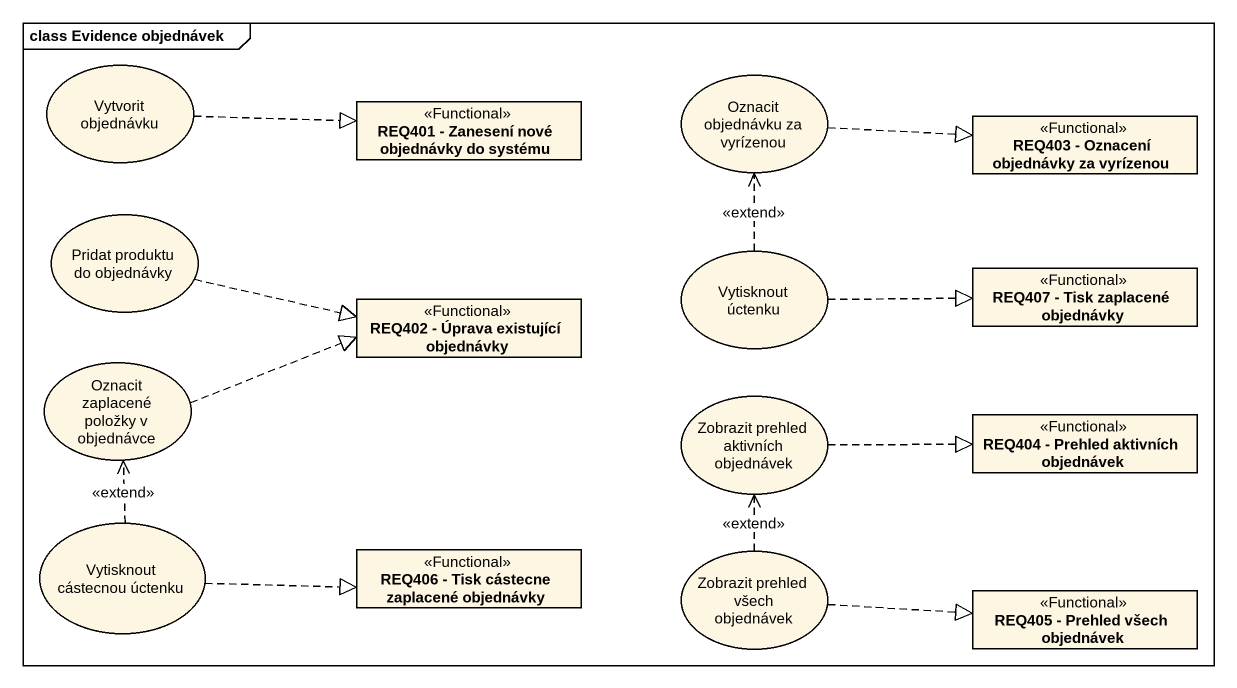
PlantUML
@startuml
mainframe class Evidence objednávek
allowmixing
hide circle
hide empty members
usecase "Vytvorit objednávku" as Vytvorit_objednávku
usecase "Oznacit objednávku za vyrízenou" as Oznacit_objednávku_za
class "REQ401 - Zanesení nové objednávky do systému" as REQ401_Zanesení_nové <<Functional>>
class "REQ403 - Oznacení objednávky za vyrízenou" as REQ403_Oznacení_objednávky <<Functional>>
usecase "Pridat produktu do objednávky" as Pridat_produktu_do
usecase "Vytisknout úctenku" as Vytisknout_úctenku
class "REQ407 - Tisk zaplacené objednávky" as REQ407_Tisk_zaplacené <<Functional>>
class "REQ402 - Úprava existující objednávky" as REQ402_Úprava_existující <<Functional>>
usecase "Oznacit zaplacené položky v objednávce" as Oznacit_zaplacené_položky_v
usecase "Zobrazit prehled aktivních objednávek" as Zobrazit_prehled_aktivních
class "REQ404 - Prehled aktivních objednávek" as REQ404_Prehled_aktivních <<Functional>>
usecase "Vytisknout cástecnou úctenku" as Vytisknout_cástecnou_úctenku
class "REQ406 - Tisk cástecne zaplacené objednávky" as REQ406_Tisk_cástecne <<Functional>>
usecase "Zobrazit prehled všech objednávek" as Zobrazit_prehled_všech
class "REQ405 - Prehled všech objednávek" as REQ405_Prehled_všech <<Functional>>
Vytvorit_objednávku .right.|> REQ401_Zanesení_nové
Oznacit_objednávku_za .right.|> REQ403_Oznacení_objednávky
Pridat_produktu_do .right.|> REQ402_Úprava_existující
Vytisknout_úctenku .up.> Oznacit_objednávku_za : <<extend>>
Vytisknout_úctenku .right.|> REQ407_Tisk_zaplacené
Oznacit_zaplacené_položky_v .right.|> REQ402_Úprava_existující
Zobrazit_prehled_aktivních .right.|> REQ404_Prehled_aktivních
Vytisknout_cástecnou_úctenku .up.> Oznacit_zaplacené_položky_v : <<extend>>
Vytisknout_cástecnou_úctenku .right.|> REQ406_Tisk_cástecne
Zobrazit_prehled_všech .up.> Zobrazit_prehled_aktivních : <<extend>>
Zobrazit_prehled_všech .right.|> REQ405_Prehled_všech
@enduml
